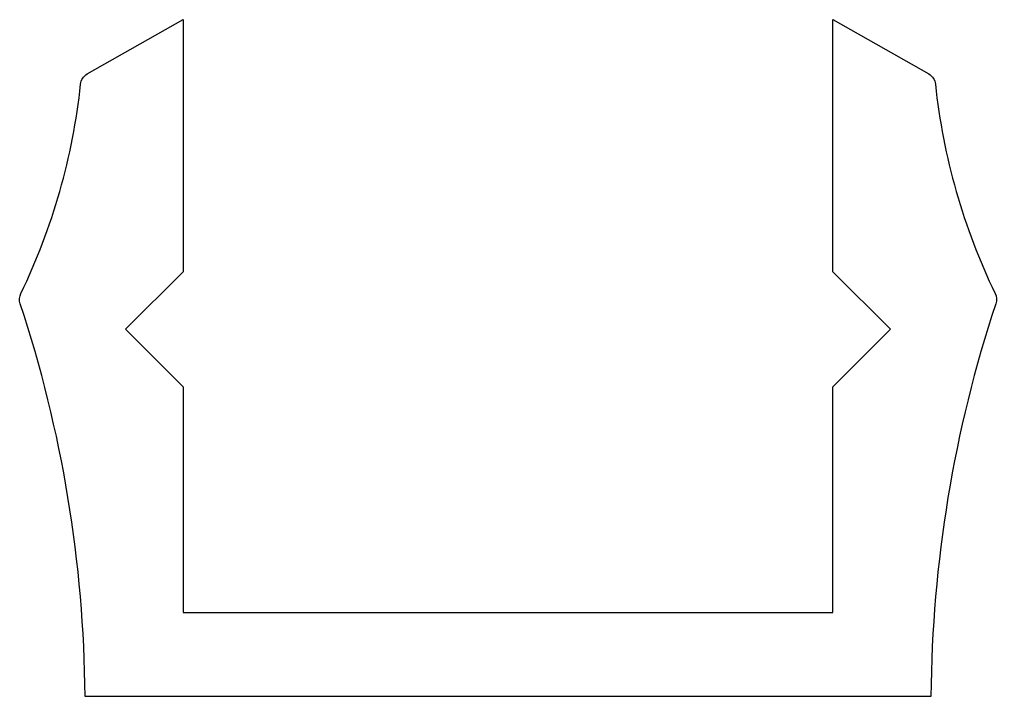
# Model space of a CAD drawing. Extents: x 1461.1 to 1483.2, y 1558 to 1573.3.
import ezdxf

# ---------------------------------------------------------------- set-up
doc = ezdxf.new("R2010")
doc.units = 0
doc.layers.add('ANA', color=220, linetype='CONTINUOUS')

msp = doc.modelspace()

# ---------------------------------------------------------------- linework, layer by layer
at = {"layer": 'ANA'}
msp.add_lwpolyline([(1462.529, 1571.853, -0.244577), (1462.679, 1572.085), (1464.846, 1573.315), (1464.846, 1567.615), (1463.546, 1566.315), (1464.846, 1565.015), (1464.846, 1559.915), (1472.196, 1559.915), (1479.546, 1559.915), (1479.546, 1565.015), (1480.846, 1566.315), (1479.546, 1567.615), (1479.546, 1573.315), (1481.713, 1572.085, -0.244577), (1481.864, 1571.853, 0.08622), (1483.214, 1567.125, -0.202446), (1483.23, 1566.893, 0.078303), (1481.764, 1558.015), (1472.196, 1558.015), (1462.628, 1558.015, 0.078303), (1461.163, 1566.893, -0.202446), (1461.179, 1567.125, 0.08622)], format="xyb", close=True, dxfattribs=at)

doc.saveas('drawing.dxf')
